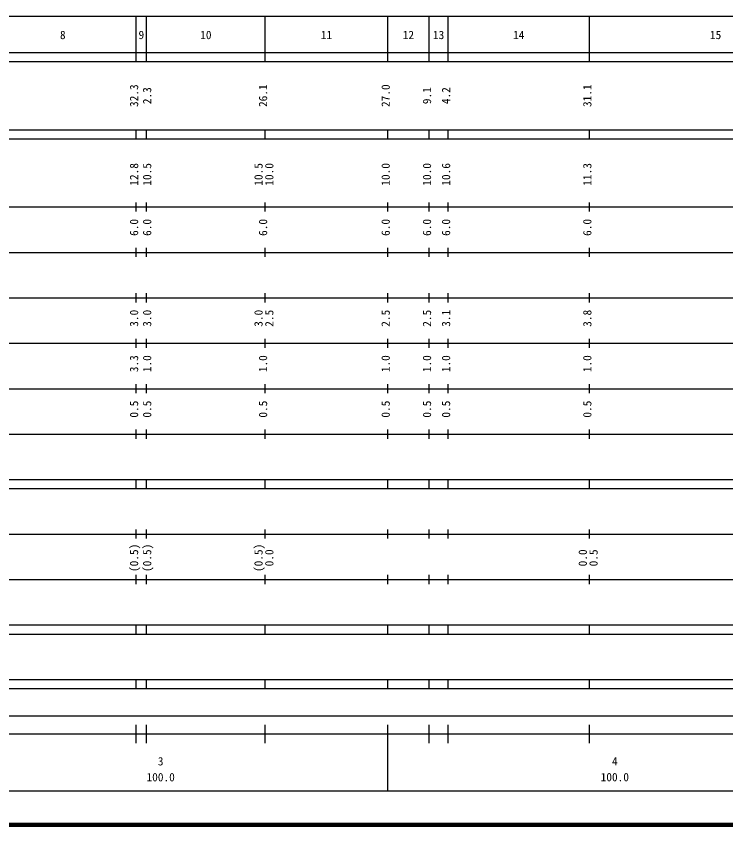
# Model space of a CAD drawing. Units: millimetres on the paper, enlarged 1000 times. Extents: x 40000 to 680000, y 20000 to 380000.
# Drawn here: x 286182 to 442448, y 20000 to 198000 of the extents above; entities that cross this region are included whole.
import ezdxf
from ezdxf.enums import TextEntityAlignment as Align

# ---------------------------------------------------------------- set-up
doc = ezdxf.new("R2010")
doc.units = ezdxf.units.MM
doc.header["$LTSCALE"] = 1000
doc.layers.add('M-TTL', color=2, linetype='Continuous', lineweight=140)
doc.layers.add('M-TTL-BAND', color=7, linetype='Continuous', lineweight=25)
doc.styles.add('ＭＳ ゴシック', font='')
doc.styles.get('ＭＳ ゴシック').set_extended_font_data('MS Gothic')

msp = doc.modelspace()

# ---------------------------------------------------------------- linework, layer by layer
at = {"layer": 'M-TTL'}
msp.add_line((40000, 20000), (680000, 20000), dxfattribs=at)
at = {"layer": 'M-TTL-BAND'}
for p, q in [((68000, 198000), (579000, 198000)), ((312600, 188000), (312600, 198000)), ((314900, 188000), (314900, 198000)), ((341000, 188000), (341000, 198000)), ((368000, 188000), (368000, 198000)), ((377100, 188000), (377100, 198000)), ((381300, 188000), (381300, 198000)), ((412400, 188000), (412400, 198000)), ((40000, 190000), (579000, 190000)), ((40000, 188000), (579000, 188000)), ((40000, 173000), (579000, 173000)), ((312600, 171000), (312600, 173000)), ((314900, 171000), (314900, 173000)), ((341000, 171000), (341000, 173000)), ((368000, 171000), (368000, 173000)), ((377100, 171000), (377100, 173000)), ((381300, 171000), (381300, 173000)), ((412400, 171000), (412400, 173000)), ((40000, 171000), (579000, 171000)), ((312600, 155000), (312600, 157000)), ((314900, 155000), (314900, 157000)), ((341000, 155000), (341000, 157000)), ((368000, 155000), (368000, 157000)), ((377100, 155000), (377100, 157000)), ((381300, 155000), (381300, 157000)), ((412400, 155000), (412400, 157000)), ((40000, 156000), (579000, 156000)), ((46000, 146000), (579000, 146000)), ((312600, 145000), (312600, 147000)), ((314900, 145000), (314900, 147000)), ((341000, 145000), (341000, 147000)), ((368000, 145000), (368000, 147000)), ((377100, 145000), (377100, 147000)), ((381300, 145000), (381300, 147000)), ((412400, 145000), (412400, 147000)), ((52000, 136000), (579000, 136000)), ((312600, 135000), (312600, 137000)), ((314900, 135000), (314900, 137000)), ((341000, 135000), (341000, 137000)), ((368000, 135000), (368000, 137000)), ((377100, 135000), (377100, 137000)), ((381300, 135000), (381300, 137000)), ((412400, 135000), (412400, 137000)), ((312600, 125000), (312600, 127000)), ((314900, 125000), (314900, 127000)), ((341000, 125000), (341000, 127000)), ((368000, 125000), (368000, 127000)), ((377100, 125000), (377100, 127000)), ((381300, 125000), (381300, 127000)), ((412400, 125000), (412400, 127000)), ((46000, 126000), (579000, 126000)), ((52000, 116000), (579000, 116000)), ((312600, 115000), (312600, 117000)), ((314900, 115000), (314900, 117000)), ((341000, 115000), (341000, 117000)), ((368000, 115000), (368000, 117000)), ((377100, 115000), (377100, 117000)), ((381300, 115000), (381300, 117000)), ((412400, 115000), (412400, 117000)), ((312600, 105000), (312600, 107000)), ((314900, 105000), (314900, 107000)), ((341000, 105000), (341000, 107000)), ((368000, 105000), (368000, 107000)), ((377100, 105000), (377100, 107000)), ((381300, 105000), (381300, 107000)), ((412400, 105000), (412400, 107000)), ((46000, 106000), (579000, 106000)), ((40000, 96000), (579000, 96000)), ((312600, 94000), (312600, 96000)), ((314900, 94000), (314900, 96000)), ((341000, 94000), (341000, 96000)), ((368000, 94000), (368000, 96000)), ((377100, 94000), (377100, 96000)), ((381300, 94000), (381300, 96000)), ((412400, 94000), (412400, 96000)), ((40000, 94000), (579000, 94000)), ((49000, 84000), (579000, 84000)), ((312600, 83000), (312600, 85000)), ((314900, 83000), (314900, 85000)), ((341000, 83000), (341000, 85000)), ((368000, 83000), (368000, 85000)), ((377100, 83000), (377100, 85000)), ((381300, 83000), (381300, 85000)), ((412400, 83000), (412400, 85000)), ((312600, 73000), (312600, 75000)), ((314900, 73000), (314900, 75000)), ((341000, 73000), (341000, 75000)), ((368000, 73000), (368000, 75000)), ((377100, 73000), (377100, 75000)), ((381300, 73000), (381300, 75000)), ((412400, 73000), (412400, 75000)), ((40000, 74000), (579000, 74000)), ((40000, 64000), (579000, 64000)), ((312600, 62000), (312600, 64000)), ((314900, 62000), (314900, 64000)), ((341000, 62000), (341000, 64000)), ((368000, 62000), (368000, 64000)), ((377100, 62000), (377100, 64000)), ((381300, 62000), (381300, 64000)), ((412400, 62000), (412400, 64000)), ((40000, 62000), (579000, 62000)), ((40000, 52000), (579000, 52000)), ((312600, 50000), (312600, 52000)), ((314900, 50000), (314900, 52000)), ((341000, 50000), (341000, 52000)), ((368000, 50000), (368000, 52000)), ((377100, 50000), (377100, 52000)), ((381300, 50000), (381300, 52000)), ((412400, 50000), (412400, 52000)), ((40000, 50000), (579000, 50000)), ((71000, 44000), (564000, 44000)), ((312600, 38000), (312600, 42000)), ((314900, 38000), (314900, 42000)), ((341000, 38000), (341000, 42000)), ((368000, 27500), (368000, 42000)), ((377100, 38000), (377100, 42000)), ((381300, 38000), (381300, 42000)), ((412400, 38000), (412400, 42000)), ((40000, 40000), (579000, 40000)), ((68000, 27500), (579000, 27500))]:
    msp.add_line(p, q, dxfattribs=at)

# ---------------------------------------------------------------- texts
at = {"layer": 'M-TTL-BAND', "style": 'ＭＳ ゴシック'}
for s, p in [('8', (296450, 192405)), ('9', (313750, 192405)), ('10', (327950, 192405)), ('11', (354500, 192405)), ('12', (372550, 192405)), ('13', (379200, 192405)), ('14', (396850, 192405)), ('15', (440200, 192405)), ('3', (318000, 32523)), ('4', (418000, 32523)), ('100.0', (318000, 29033)), ('100.0', (418000, 29033))]:
    msp.add_text(s, height=1833, dxfattribs=at).set_placement(p, align=Align.BOTTOM_CENTER)
for s, p in [('32.3', (313600, 180500)), ('2.3', (316479, 180500)), ('26.1', (342000, 180500)), ('27.0', (369000, 180500)), ('9.1', (378100, 180500)), ('4.2', (382300, 180500)), ('31.1', (413400, 180500)), ('12.8', (313600, 163174)), ('10.6', (382300, 163174)), ('10.5', (316479, 163174)), ('10.5', (341000, 163174)), ('10.0', (343370, 163174)), ('10.0', (369000, 163174)), ('10.0', (378100, 163174)), ('11.3', (413400, 163174)), ('6.0', (313600, 151500)), ('6.0', (316479, 151500)), ('6.0', (342000, 151500)), ('6.0', (369000, 151500)), ('6.0', (378100, 151500)), ('6.0', (382300, 151500)), ('6.0', (413400, 151500)), ('3.0', (313600, 131500)), ('3.0', (316479, 131500)), ('3.0', (341000, 131500)), ('2.5', (343370, 131500)), ('2.5', (369000, 131500)), ('2.5', (378100, 131500)), ('3.1', (382300, 131500)), ('3.8', (413400, 131500)), ('3.3', (313600, 121500)), ('1.0', (316479, 121500)), ('1.0', (342000, 121500)), ('1.0', (369000, 121500)), ('1.0', (378100, 121500)), ('1.0', (382300, 121500)), ('1.0', (413400, 121500)), ('0.5', (313600, 111500)), ('0.5', (316479, 111500)), ('0.5', (342000, 111500)), ('0.5', (369000, 111500)), ('0.5', (378100, 111500)), ('0.5', (382300, 111500)), ('0.5', (413400, 111500)), ('(0.5)', (313600, 78764)), ('(0.5)', (316479, 78764)), ('(0.5)', (341000, 78764)), ('0.0', (343370, 78764)), ('0.0', (412400, 78764)), ('0.5', (414770, 78764))]:
    msp.add_text(s, height=1833, rotation=90, dxfattribs=at).set_placement(p, align=Align.BOTTOM_CENTER)

doc.saveas('drawing.dxf')
